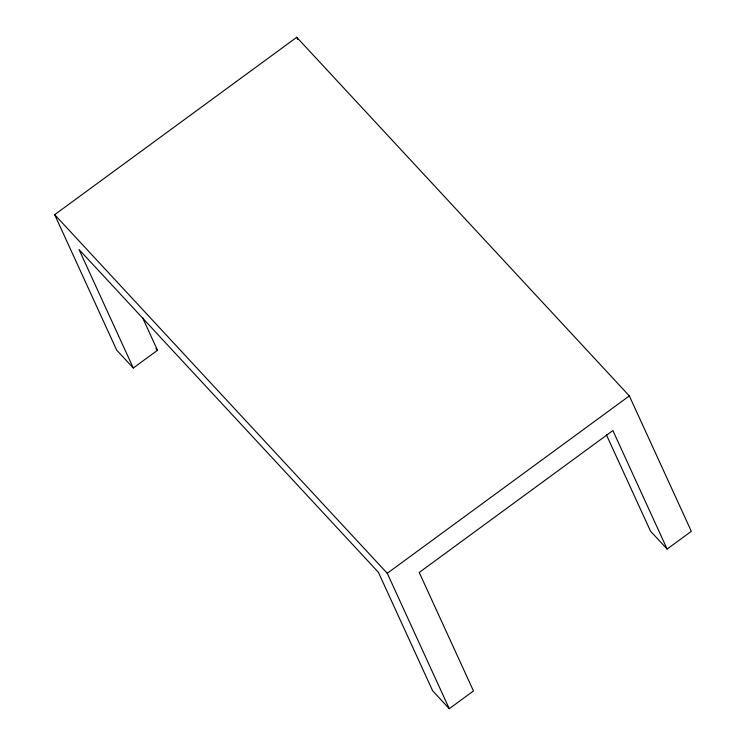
<?xml version="1.0" encoding="UTF-8"?>
<svg xmlns="http://www.w3.org/2000/svg" width="746" height="746" viewBox="0 0 746 746"><rect width="100%" height="100%" fill="white"/><g stroke="black" fill="none" stroke-linecap="round" stroke-linejoin="round"><path stroke-width="1.12" d="M142.486 317.488L157.499 350.284L133.292 368.02L116.656 350.088L54.663 214.671L296.74 37.3L629.344 395.912L691.337 531.329L667.129 549.065L650.503 531.133L606.423 434.862M667.129 549.065L612.886 430.573L419.224 572.471L473.468 690.964L449.26 708.7L387.267 573.282L629.344 395.912M54.663 214.671L387.267 573.282M155.914 348.578L157.499 350.284M449.26 708.7L432.633 690.768L378.381 572.275L79.039 249.528L133.292 368.02M296.74 37.3L297.71 39.417"/></g></svg>
